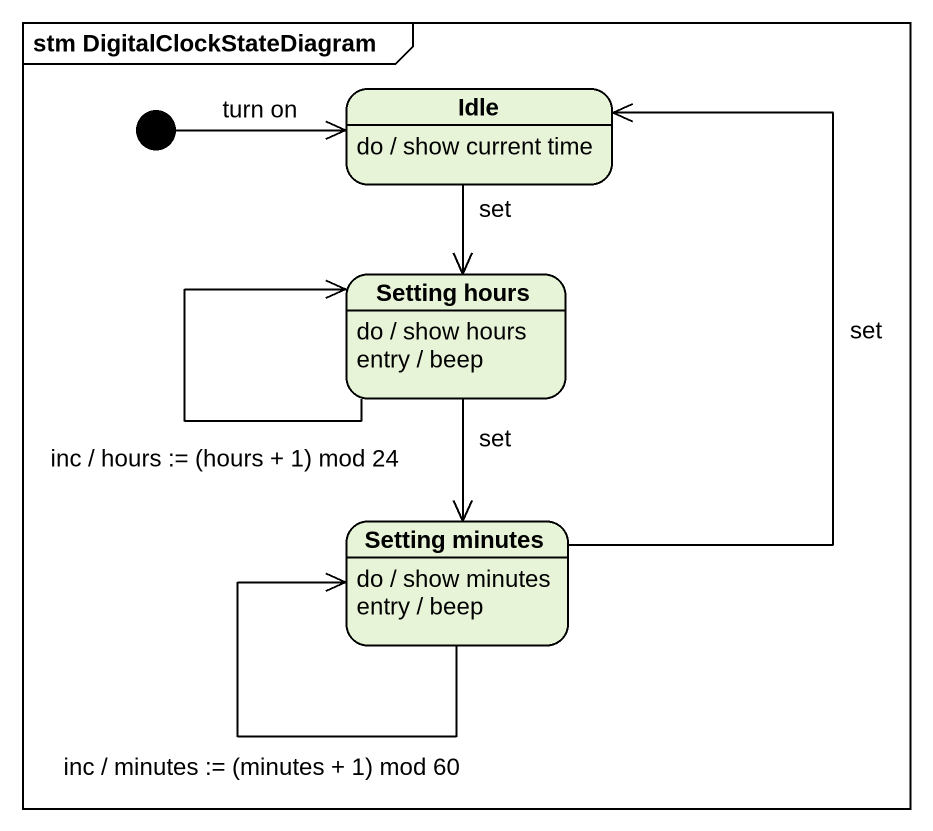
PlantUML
@startuml
mainframe stm DigitalClockStateDiagram
hide empty description
state Idle
Idle : do / show current time
state "Setting hours" as Setting_hours
Setting_hours : do / show hours
Setting_hours : entry / beep
state "Setting minutes" as Setting_minutes
Setting_minutes : do / show minutes
Setting_minutes : entry / beep
[*] -right-> Idle : turn on
Idle --> Setting_hours : set
Setting_hours --> Setting_hours : inc / hours := (hours + 1) mod 24
Setting_hours --> Setting_minutes : set
Setting_minutes -up-> Idle : set
Setting_minutes --> Setting_minutes : inc / minutes := (minutes + 1) mod 60
@enduml
